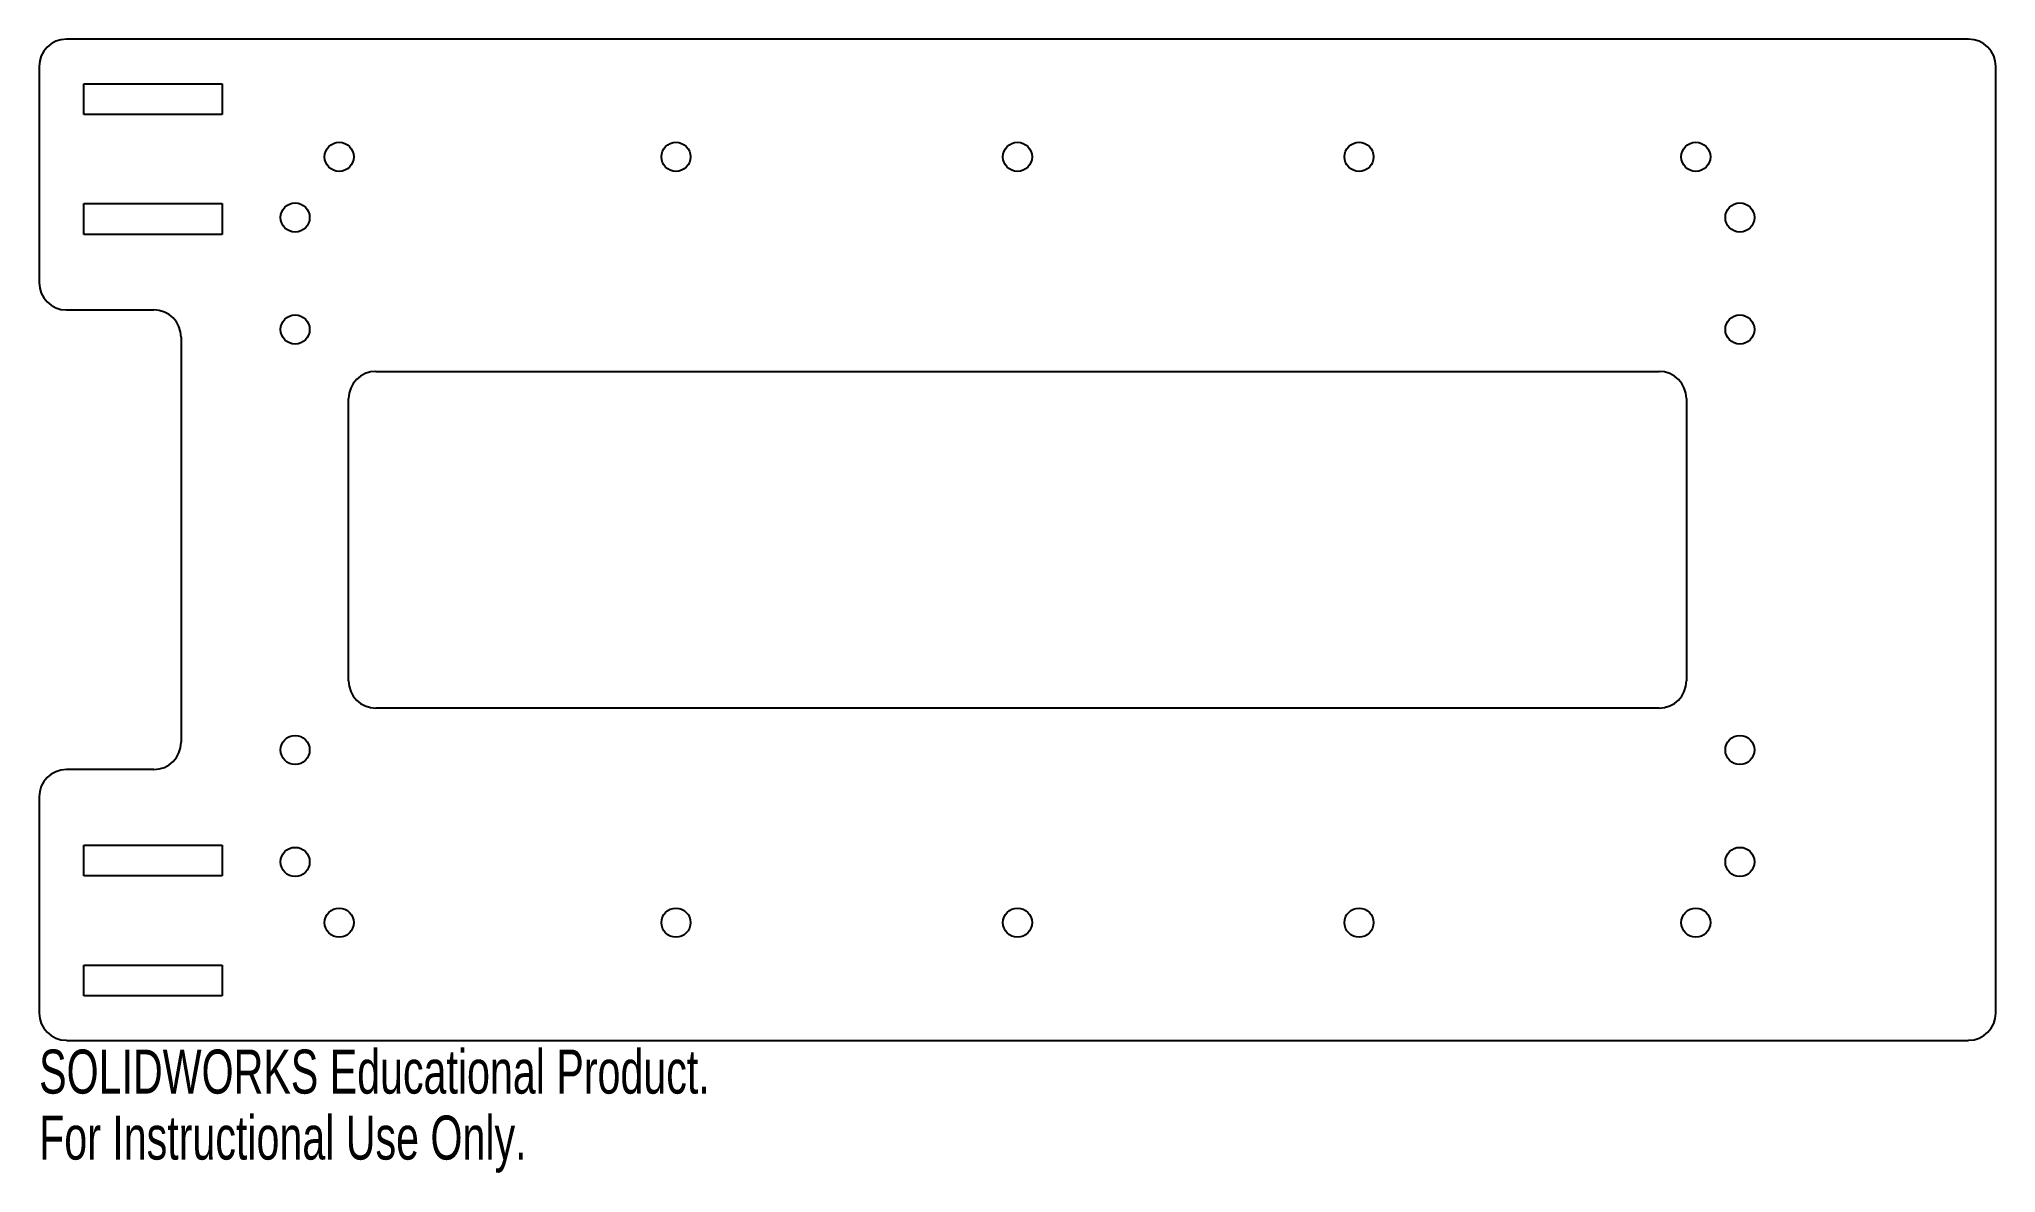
# Model space of a CAD drawing. Header units: inches. Extents: x -4.23 to 4.23, y -2.74 to 2.17.
import ezdxf

# ---------------------------------------------------------------- set-up
doc = ezdxf.new("R2010")
doc.units = ezdxf.units.IN
doc.header["$MEASUREMENT"] = 0
doc.styles.add('SLDTEXTSTYLE0', font='TXT', dxfattribs={"width": 0.7})

msp = doc.modelspace()

# ---------------------------------------------------------------- linework, layer by layer
at = {"color": 7, "linetype": 'Continuous', "lineweight": 25}
for p, q in [((4.1142, 2.1654), (-4.1142, 2.1654)), ((-4.2323, 2.0472), (-4.2323, 1.1122)), ((4.2323, -2.0472), (4.2323, 2.0472)), ((-4.0394, 1.9724), (-3.4409, 1.9724)), ((-4.0394, 1.8396), (-4.0394, 1.9724)), ((-3.4409, 1.9724), (-3.4409, 1.8396)), ((-3.4409, 1.8396), (-4.0394, 1.8396)), ((-4.0394, 1.4537), (-3.4409, 1.4537)), ((-4.0394, 1.3209), (-4.0394, 1.4537)), ((-3.4409, 1.4537), (-3.4409, 1.3209)), ((-3.4409, 1.3209), (-4.0394, 1.3209)), ((-4.1142, 0.9941), (-3.7362, 0.9941)), ((-3.6181, 0.876), (-3.6181, -0.876)), ((-2.7756, 0.7283), (2.7756, 0.7283)), ((-2.8937, -0.6102), (-2.8937, 0.6102)), ((2.8937, 0.6102), (2.8937, -0.6102)), ((2.7756, -0.7283), (-2.7756, -0.7283)), ((-3.7362, -0.9941), (-4.1142, -0.9941)), ((-4.2323, -1.1122), (-4.2323, -2.0472)), ((-4.0394, -1.3209), (-3.4409, -1.3209)), ((-4.0394, -1.4537), (-4.0394, -1.3209)), ((-3.4409, -1.3209), (-3.4409, -1.4537)), ((-3.4409, -1.4537), (-4.0394, -1.4537)), ((-4.0394, -1.8396), (-3.4409, -1.8396)), ((-4.0394, -1.9724), (-4.0394, -1.8396)), ((-3.4409, -1.8396), (-3.4409, -1.9724)), ((-3.4409, -1.9724), (-4.0394, -1.9724)), ((-4.1142, -2.1654), (4.1142, -2.1654))]:
    msp.add_line(p, q, dxfattribs=at)
for centre in [(-2.9342, 1.6563), (-1.4775, 1.6563), (0, 1.6563), (1.4775, 1.6563), (2.9342, 1.6563), (-3.125, 1.3937), (3.125, 1.3937), (-3.125, 0.9094), (3.125, 0.9094), (-3.125, -0.9094), (3.125, -0.9094), (-3.125, -1.3937), (3.125, -1.3937), (-2.9342, -1.6563), (-1.4775, -1.6563), (0, -1.6563), (1.4775, -1.6563), (2.9342, -1.6563)]:
    msp.add_circle(centre, 0.063, dxfattribs=at)
for centre, start, end in [((-4.1142, 2.0472), 90, 180), ((4.1142, 2.0472), 0, 90), ((-4.1142, 1.1122), 180, 270), ((-3.7362, 0.876), 360, 90), ((-2.7756, 0.6102), 90, 180), ((2.7756, 0.6102), 0, 90), ((-2.7756, -0.6102), 180, 270), ((2.7756, -0.6102), 270, 0), ((-3.7362, -0.876), 270, 0), ((-4.1142, -1.1122), 90, 180), ((-4.1142, -2.0472), 180, 270), ((4.1142, -2.0472), 270, 0)]:
    msp.add_arc(centre, 0.1181, start, end, dxfattribs=at)

# ---------------------------------------------------------------- texts
at = {"color": 7, "linetype": 'Continuous', "char_height": 0.1903, "attachment_point": 1, "style": 'SLDTEXTSTYLE0'}
for s, insert in [('SOLIDWORKS Educational Product.', (-4.2323, -2.2055)), ('For Instructional Use Only.', (-4.2323, -2.4909))]:
    msp.add_mtext(s, dxfattribs=dict(at, insert=insert))

doc.saveas('drawing.dxf')
